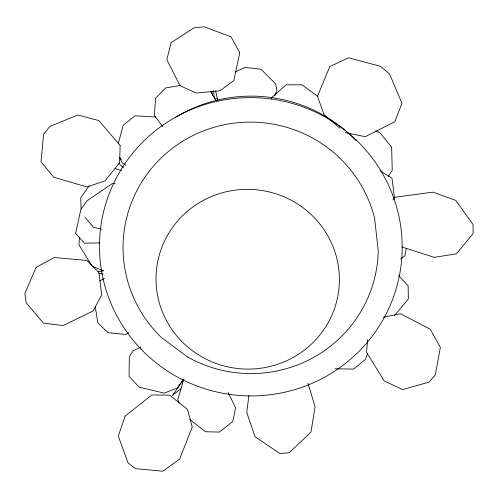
<?xml version="1.0" encoding="UTF-8"?>
<svg xmlns="http://www.w3.org/2000/svg" width="498" height="498" viewBox="0 0 498 498"><rect width="100%" height="100%" fill="white"/><g stroke="black" fill="none" stroke-linecap="round" stroke-linejoin="round"><path stroke-width="0.75" d="M79.468 237.191L78.977 244.842L91.626 265.534M367.686 339.574L366.491 352.26L384.188 380.933L402.552 389.585L428.94 382.14L435.296 375.081L440.375 347.392L430.26 329.246L400.504 313.74L383.217 317.257M271.597 98.99L271.784 97.49L286.157 84.797L302.012 84.822L317.992 96.512M248.882 395.611L246.747 412.375L255.02 436.721L279.832 453.51L289.214 452.75L310.951 432.152L315.085 406.723L307.926 383.13M406.3 248.421L404.824 255.872L400.697 258.966M118.207 143.841L123.205 125.309L135.02 115.804L155.787 117.036M183.656 379.762L177.736 399.676L179.143 403.131M367.512 353.568L365.75 359.108L353.723 369.074L335.061 368.8M274.877 95.541L276.932 90.518L275.55 83.826L260.94 69.185L245.06 67.417L235.181 71.986M388.098 176.653L392.231 170.447L391.64 147.215L379.762 132.599L375.679 130.943M183.332 379.121L177.269 388.017L164.178 393.14L139.172 387.164L129.069 376.388L129.318 356.636L133.265 350.735L140.909 346.957M89.154 185.847L80.695 197.831L81.149 209.129M184.055 379.146L172.302 395.555L180.905 388.726M394.422 315.583L408.341 298.981L408.155 285.92L398.375 275.269M392.773 200.034L395.424 197.196L432.818 192.153L455.763 200.395L473.056 224.573L473.1 233.525L456.417 253.793L434.262 257.354L401.718 246.927M128.864 332.421L125.751 334.451L108.06 332.683L97.832 322.829L95.211 306.401M99.774 280.909L104.543 278.382M98.075 271.777L103.397 270.657M180.488 85.401L165.504 87.984L155.594 98.212L154.411 115.48L162.852 126.729M115.144 183.575L112.118 183.662L87.106 200.762L80.95 209.16L75.572 233.301L84.442 243.155L99.986 242.906M217.701 98.909L214.594 98.872L213.399 90.543M98.623 273.39L103.005 273.944M345.245 132.636L365.32 136.67L394.827 121.73L401.967 103.267L389.585 74.034L380.59 66.359L348.494 57.768L329.813 66.583L317.469 96.301L324.098 114.826L339.966 128.185M101.692 229.08L93.587 227.424L85.077 217.358M115.113 168.585L121.574 170.571M92.734 266.474L103.491 270.924M119.315 158.439L121.288 159.634M380.036 170.82L391.994 178.203L394.541 198.808M125.95 165.274L122.122 162.753L119.806 157.256M123.56 167.645L121.051 165.809L119.122 163.381M189.887 419.54L205.481 431.716L219.369 432.102L232.803 421.507L235.585 407.825L228.258 392.53M210.554 91.557L215.989 100.696M215.609 90.792L217.844 101.106M211.924 91.14L212.453 95.728M175.881 117.161A144.047 142.111 5 0 1 356.126 140.71M120.143 145.491L119.62 162.715L104.891 180.998L86.851 186.943L53.74 177.22L40.998 161.732L43.575 134.348L49.788 126.461L77.974 114.976L98.803 120.572L120.143 145.491M239.75 52.67L233.817 80.589L220.01 90.773L196.268 93.045L180.114 85.743L166.842 59.754L171.051 42.679L194.239 27.782L204.323 26.792L230.997 36.821L239.75 52.67M125.129 416.104L118.269 436.117L128.023 462.791L135.5 468.662L162.871 471.208L179.597 459.119L192.24 427.054L187.472 409.412L169.581 395.169L151.846 394.958L125.129 416.104M36.124 267.364L24.9 293.384L26.145 302.728L43.407 323.078L63.047 325.58L93.157 310.926L101.679 295.003L98.99 272.636L86.994 260.442L54.375 257.522L36.124 267.364M187.584 356.985L161.464 337.532A127.637 125.72 5.2 0 1 187.385 138.488A127.637 125.72 5.2 0 1 374.608 218.199L378.256 251.017A127.637 125.72 5.2 0 1 187.584 356.985M181.832 341.491A91.713 89.864 5.6 0 0 335.882 304.222A91.713 89.864 5.6 0 0 225.401 191.954A91.713 89.864 5.6 0 0 181.832 341.491M141.002 349.104A151.38 149.126 5.2 0 0 395.947 289.55A151.38 149.126 5.2 0 0 215.541 101.636A151.38 149.126 5.2 0 0 141.002 349.104"/></g></svg>
